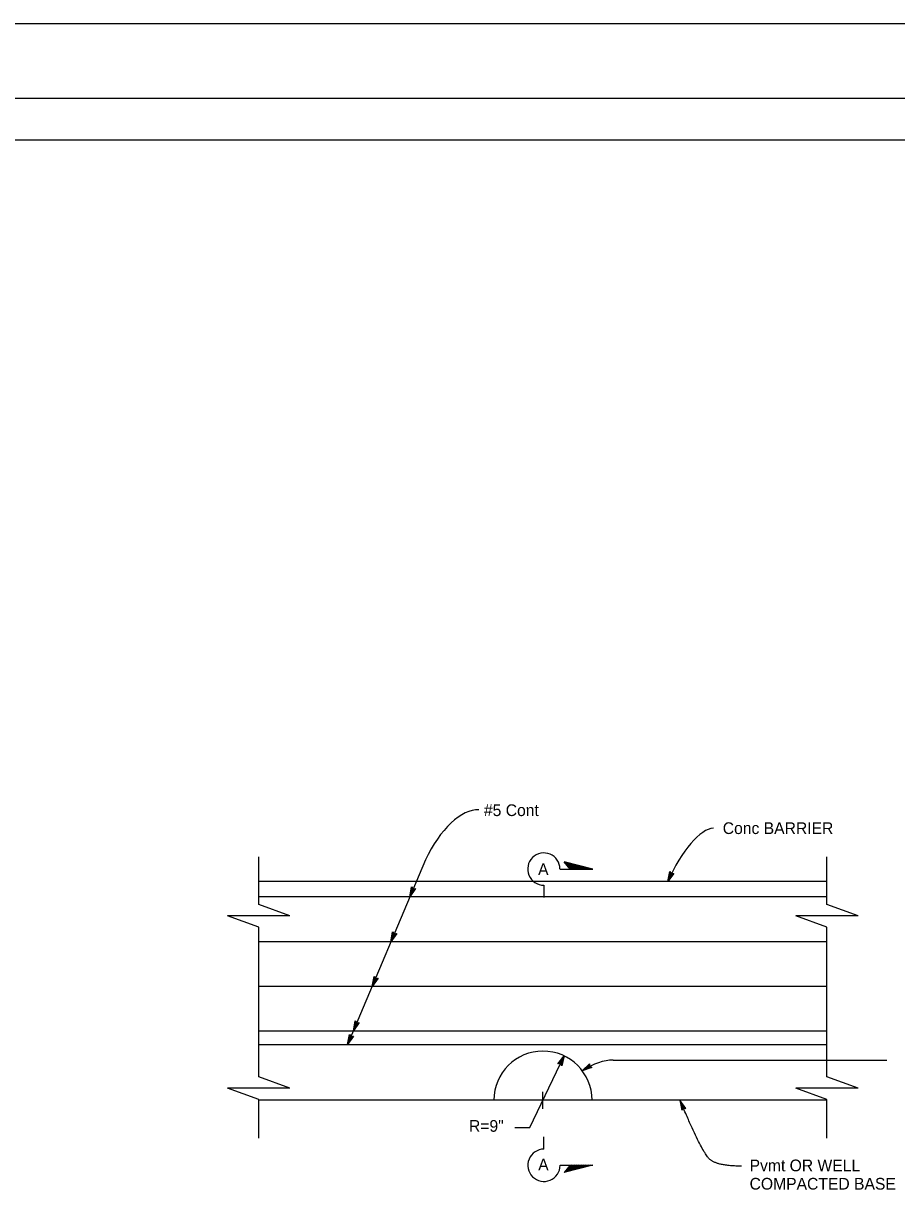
# Model space of a CAD drawing. Extents: x -894 to 866, y -476 to 714.
# Drawn here: x -342 to 179, y 12 to 714 of the extents above; entities that cross this region are included whole.
import ezdxf

# ---------------------------------------------------------------- set-up
doc = ezdxf.new("R2010")
doc.units = 0
for name, color, linetype in [('10 Sheet Format', 7, 'Continuous'), ('22 Misc Cnst Det', 7, 'Continuous'), ('56 Stage 3 Anno', 7, 'Continuous'), ('57 Undefined', 7, 'Continuous'), ('60 Nongeo Data', 7, 'Continuous')]:
    doc.layers.add(name, color=color, linetype=linetype)

msp = doc.modelspace()

# ---------------------------------------------------------------- linework, layer by layer
at = {"layer": '10 Sheet Format'}
msp.add_line((-813.45, 643.96), (811.55, 643.96), dxfattribs=at)
for points in [[(-894.04, 713.56), (865.96, 713.56), (865.96, -476.44), (-894.04, -476.44)], [(-863.43, 668.96), (836.57, 668.96), (836.57, -431.04), (-863.43, -431.04)], [(-863.43, 668.96), (836.57, 668.96), (836.57, -431.04), (-863.43, -431.04)]]:
    msp.add_lwpolyline(points, close=True, dxfattribs=at)
at = {"layer": '22 Misc Cnst Det'}
for p, q in [((-2.44, 208.21), (-19.49, 212.56)), ((-15.97, 208.21), (-19.49, 212.56)), ((-3.84, 208.21), (-19.13, 212.11)), ((-5.24, 208.21), (-18.76, 211.66)), ((-6.64, 208.21), (-18.4, 211.21)), ((-8.05, 208.21), (-18.03, 210.76)), ((-21.97, 208.21), (-2.44, 208.21)), ((-9.45, 208.21), (-17.67, 210.31)), ((-10.85, 208.21), (-17.3, 209.86)), ((-12.26, 208.21), (-16.94, 209.4)), ((-13.66, 208.21), (-16.57, 208.95)), ((-15.06, 208.21), (-16.21, 208.5)), ((-31.62, 198.57), (-31.62, 191.23)), ((-31.55, 40.82), (-31.55, 48.16)), ((-21.91, 31.18), (-2.37, 31.18)), ((-2.37, 31.18), (-19.43, 26.83)), ((-15.9, 31.18), (-19.43, 26.83)), ((-3.77, 31.18), (-19.06, 27.28)), ((-5.18, 31.18), (-18.7, 27.73)), ((-6.58, 31.18), (-18.33, 28.18)), ((-7.98, 31.18), (-17.97, 28.63)), ((-9.38, 31.18), (-17.6, 29.08)), ((-10.79, 31.18), (-17.24, 29.53)), ((-12.19, 31.18), (-16.87, 29.98)), ((-13.59, 31.18), (-16.51, 30.43)), ((-14.99, 31.18), (-16.14, 30.88))]:
    msp.add_line(p, q, dxfattribs=at)
for centre, start, end in [((-31.62, 208.21), 0.00004, 270.00053), ((-31.55, 31.18), 89.99947, 359.99996)]:
    msp.add_arc(centre, 9.64, start, end, dxfattribs=at)
at = {"layer": '56 Stage 3 Anno'}
for p, q in [((-102.37, 213.64), (-148.68, 103.69)), ((42.39, 200.79), (43.6, 206.72)), ((46, 205.65), (42.39, 200.79)), ((42.94, 202.05), (43.83, 206.36)), ((45.6, 205.6), (42.94, 202.03)), ((43.5, 203.28), (44.07, 206.07)), ((45.18, 205.53), (43.5, 203.28)), ((43.6, 206.72), (43.6, 206.72)), ((43.6, 206.72), (44.48, 205.47)), ((44.06, 204.52), (44.3, 205.71)), ((44.8, 205.51), (44.06, 204.52)), ((44.48, 205.47), (46, 205.65)), ((46, 205.65), (46, 205.65)), ((-111.66, 191.57), (-110.64, 197.53)), ((-108.21, 196.54), (-111.66, 191.57)), ((-111.15, 192.84), (-110.4, 197.18)), ((-108.62, 196.47), (-111.15, 192.82)), ((-110.64, 197.53), (-110.64, 197.53)), ((-110.64, 197.53), (-109.73, 196.31)), ((-110.64, 194.08), (-110.15, 196.89)), ((-110.12, 195.34), (-109.92, 196.54)), ((-109.73, 196.31), (-108.21, 196.54)), ((-108.21, 196.54), (-108.21, 196.54)), ((42.39, 200.79), (42.39, 200.79)), ((-111.66, 191.57), (-111.66, 191.57)), ((-109.03, 196.39), (-110.64, 194.08)), ((-109.41, 196.36), (-110.12, 195.34)), ((-122.96, 164.76), (-121.94, 170.72)), ((-119.5, 169.73), (-122.96, 164.76)), ((-122.44, 166.03), (-121.7, 170.38)), ((-119.91, 169.67), (-122.44, 166.02)), ((-121.94, 170.72), (-121.94, 170.72)), ((-121.94, 170.72), (-121.02, 169.5)), ((-121.93, 167.28), (-121.45, 170.09)), ((-120.32, 169.59), (-121.93, 167.28)), ((-121.41, 168.54), (-121.21, 169.74)), ((-120.7, 169.56), (-121.41, 168.54)), ((-121.02, 169.5), (-119.5, 169.73)), ((-119.5, 169.73), (-119.5, 169.73)), ((-122.96, 164.76), (-122.96, 164.76)), ((-134.23, 138.11), (-133.08, 144.05)), ((-130.67, 143), (-134.23, 138.11)), ((-131.08, 142.95), (-133.69, 139.35)), ((-133.68, 139.37), (-132.85, 143.7)), ((-133.14, 140.6), (-132.6, 143.4)), ((-131.49, 142.88), (-133.14, 140.6)), ((-133.08, 144.05), (-133.08, 144.05)), ((-133.08, 144.05), (-132.19, 142.81)), ((-132.6, 141.85), (-132.37, 143.05)), ((-131.87, 142.85), (-132.6, 141.85)), ((-132.19, 142.81), (-130.67, 143)), ((-130.67, 143), (-130.67, 143)), ((-134.23, 138.11), (-134.23, 138.11)), ((-145.38, 111.48), (-144.33, 117.44)), ((-141.9, 116.44), (-145.38, 111.48)), ((-144.86, 112.75), (-144.09, 117.09)), ((-142.31, 116.37), (-144.86, 112.74)), ((-144.34, 114), (-143.84, 116.8)), ((-142.72, 116.3), (-144.34, 114)), ((-144.33, 117.44), (-144.33, 117.44)), ((-144.33, 117.44), (-143.42, 116.21)), ((-143.82, 115.25), (-143.61, 116.45)), ((-143.1, 116.27), (-143.82, 115.25)), ((-143.42, 116.21), (-141.9, 116.44)), ((-141.9, 116.44), (-141.9, 116.44)), ((-148.82, 103.45), (-147.66, 109.39)), ((-145.25, 108.34), (-148.82, 103.45)), ((-148.27, 104.71), (-147.43, 109.04)), ((-145.66, 108.29), (-148.27, 104.7)), ((-147.73, 105.95), (-147.19, 108.74)), ((-146.07, 108.22), (-147.73, 105.95)), ((-147.66, 109.39), (-147.66, 109.39)), ((-147.66, 109.39), (-146.78, 108.15)), ((-147.19, 107.19), (-146.95, 108.39)), ((-146.46, 108.19), (-147.19, 107.19)), ((-146.78, 108.15), (-145.25, 108.34)), ((-145.38, 111.48), (-145.38, 111.48)), ((-145.25, 108.34), (-145.25, 108.34)), ((-148.82, 103.45), (-148.82, 103.45)), ((-39.9, 53.81), (-19.55, 96.57)), ((-23.28, 91.8), (-19.55, 96.57)), ((-21.75, 91.94), (-23.28, 91.8)), ((-23.28, 91.8), (-23.28, 91.8)), ((-22.87, 91.84), (-20.14, 95.34)), ((-22.46, 91.9), (-20.72, 94.11)), ((-22.07, 91.91), (-21.31, 92.88)), ((-20.91, 90.67), (-21.75, 91.94)), ((-21.31, 92.88), (-21.58, 91.7)), ((-20.72, 94.11), (-21.36, 91.34)), ((-20.14, 95.33), (-21.13, 91.03)), ((-19.55, 96.57), (-20.91, 90.67)), ((-19.55, 96.57), (-19.55, 96.57)), ((-8.76, 87.71), (-4.31, 91.81)), ((-7.58, 88.4), (-4.33, 91.38)), ((-4.31, 91.81), (-4.33, 90.28)), ((-4.31, 91.81), (-4.31, 91.81)), ((9.75, 94.08), (173.19, 94.08)), ((-20.91, 90.67), (-20.91, 90.67)), ((-2.99, 89.53), (-8.76, 87.71)), ((-8.76, 87.71), (-8.76, 87.71)), ((-3.35, 89.73), (-7.58, 88.39)), ((-6.41, 89.07), (-4.31, 91)), ((-3.73, 89.92), (-6.41, 89.07)), ((-5.23, 89.75), (-4.33, 90.58)), ((-4.05, 90.13), (-5.23, 89.75)), ((-4.33, 90.28), (-2.99, 89.53)), ((-2.99, 89.53), (-2.99, 89.53)), ((-32.15, 65), (-32.15, 75.13)), ((53.24, 65.2), (49.69, 70.09)), ((49.69, 70.09), (49.69, 70.09)), ((49.69, 70.09), (50.83, 64.15)), ((52.84, 65.25), (50.23, 68.85)), ((50.23, 68.84), (51.06, 64.51)), ((52.42, 65.32), (50.77, 67.6)), ((50.77, 67.6), (51.31, 64.8)), ((50.83, 64.15), (51.72, 65.4)), ((50.83, 64.15), (50.83, 64.15)), ((52.04, 65.35), (51.31, 66.35)), ((51.31, 66.35), (51.54, 65.15)), ((51.72, 65.4), (53.24, 65.2)), ((53.24, 65.2), (53.24, 65.2)), ((-49.01, 53.81), (-39.9, 53.81))]:
    msp.add_line(p, q, dxfattribs=at)
for centre, major_axis, ratio, start_param, end_param in [((-83.69, 201.41), (-16.8, -41.37), 0.492886, 3.302798, 4.615991), ((55.45, 190.85), (-16.8, -41.37), 0.356382, 3.302798, 4.615991), ((-12.46, 50.56), (-31.01, -40.83), 0.48564, 3.495806, 4.042798)]:
    msp.add_ellipse(centre, major_axis=major_axis, ratio=ratio, start_param=start_param, end_param=end_param, dxfattribs=at)
msp.add_open_spline([(86.51, 30.66), (71.64, 30.66), (62.72, 39.39), (49.69, 70.09)], degree=2, dxfattribs=at)
at = {"layer": '60 Nongeo Data'}
for p, q in [((-201.98, 187.13), (-201.98, 215.43)), ((137.53, 187.13), (137.53, 215.43)), ((137.53, 200.79), (-201.98, 200.79)), ((137.53, 191.57), (-201.98, 191.57)), ((-183.3, 180.33), (-201.98, 187.13)), ((156.21, 180.33), (137.53, 187.13)), ((-183.3, 180.33), (-220.65, 180.33)), ((-201.98, 173.53), (-220.65, 180.33)), ((156.21, 180.33), (118.85, 180.33)), ((137.53, 173.53), (118.85, 180.33)), ((-201.98, 84.04), (-201.98, 173.53)), ((137.53, 84.04), (137.53, 173.53)), ((137.53, 164.76), (-201.98, 164.76)), ((137.53, 137.96), (-201.98, 137.96)), ((137.53, 111.42), (-201.98, 111.42)), ((137.53, 103.09), (-201.98, 103.09)), ((-183.3, 77.24), (-220.65, 77.24)), ((-201.98, 70.44), (-220.65, 77.24)), ((-183.3, 77.24), (-201.98, 84.04)), ((156.21, 77.24), (118.85, 77.24)), ((137.53, 70.44), (118.85, 77.24)), ((156.21, 77.24), (137.53, 84.04)), ((-201.98, 47.43), (-201.98, 70.44)), ((137.53, 47.43), (137.53, 70.44)), ((136.85, 70.09), (-201.83, 70.09))]:
    msp.add_line(p, q, dxfattribs=at)
msp.add_arc((-32.15, 70.09), 29.32, 0, 180, dxfattribs=at)

# ---------------------------------------------------------------- texts
at = {"layer": '57 Undefined'}
for s, p in [('#5 Cont', (-67.41, 239.89)), ('Conc BARRIER', (75.26, 229.15)), ('A', (-35.07, 204.64)), ('R=9"', (-76.34, 51.21)), ('A', (-35.01, 28.12)), ('Pvmt OR WELL', (91.29, 27.59)), ('COMPACTED BASE', (91.29, 16.65))]:
    msp.add_text(s, height=7, dxfattribs=at).set_placement(p)

doc.saveas('drawing.dxf')
